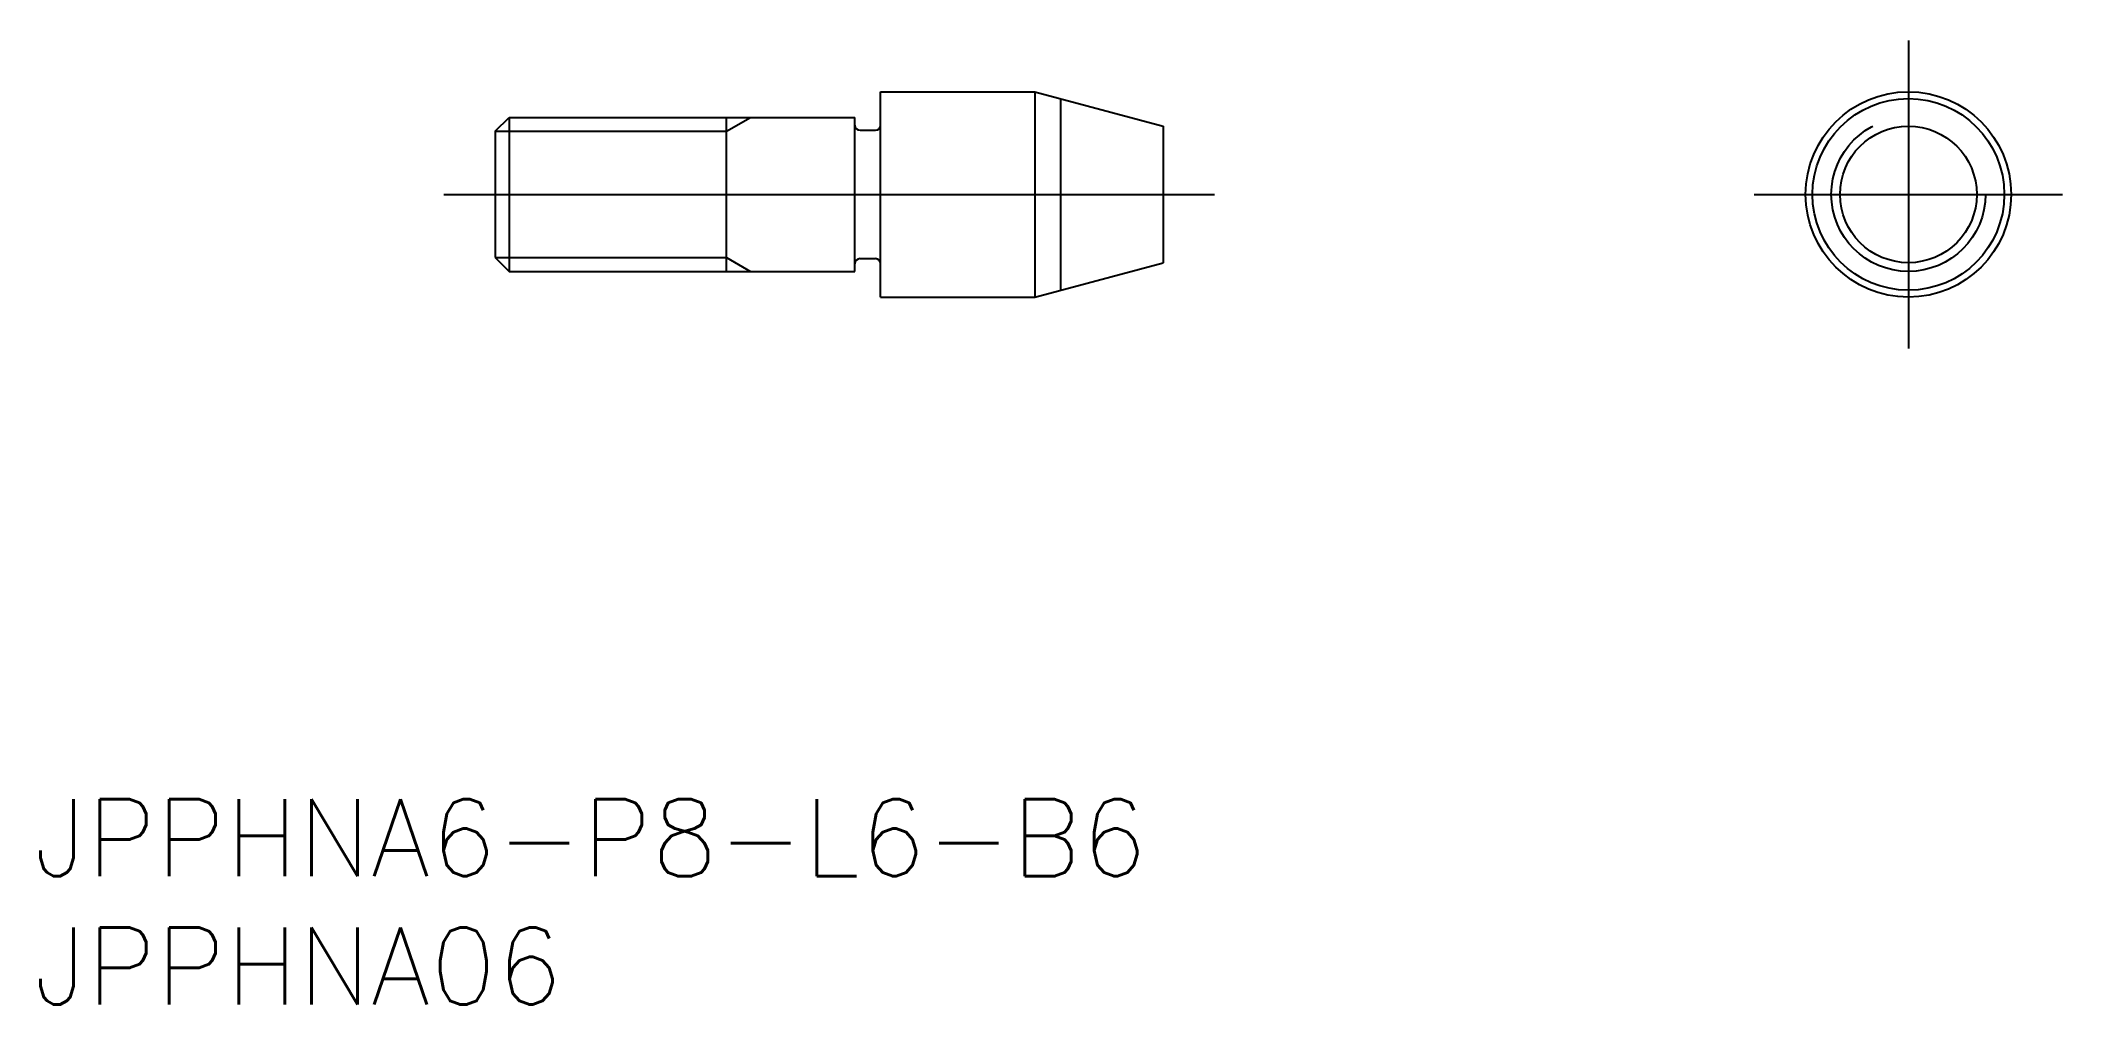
# Model space of a CAD drawing. Extents: x -72.7 to 6, y -31.6 to 6.
import ezdxf

# ---------------------------------------------------------------- set-up
doc = ezdxf.new("R2010")
doc.units = 0
doc.linetypes.add('CENTER', pattern=[50.8, 31.75, -6.35, 6.35, -6.35])
doc.linetypes.add('DASHED', pattern=[19.05, 12.7, -6.35])
doc.layers.get('0').update_dxf_attribs({"linetype": 'CONTINUOUS'})
doc.layers.add('CENTER', color=1, linetype='CENTER')
doc.styles.get("Standard").update_dxf_attribs({"font": 'txt.shx', "height": 3, "bigfont": 'bigfont.shx'})

msp = doc.modelspace()

# ---------------------------------------------------------------- linework, layer by layer
at = {"color": 7, "linetype": 'CONTINUOUS'}
for p, q in [((-40, -4), (-40, 4)), ((-40, 4), (-34, 4)), ((-34, 4), (-34, -4)), ((-33, 3.732), (-33, -3.732)), ((-55, 2.458), (-54.459, 3)), ((-55, 2.458), (-55, -2.458)), ((-54.459, 3), (-54.459, -3)), ((-54.459, 3), (-41, 3)), ((-46, -3), (-46, 3)), ((-41, -3), (-41, 3)), ((-40.8, 2.5), (-40.2, 2.5)), ((-29, 2.66), (-29, -2.66)), ((-55, -2.458), (-54.459, -3)), ((-54.459, -3), (-41, -3)), ((-40.8, -2.5), (-40.2, -2.5)), ((-40, -4), (-34, -4))]:
    msp.add_line(p, q, dxfattribs=at)
for p, q in [((-34, 4), (-29, 2.66)), ((-34, -4), (-29, -2.66))]:
    msp.add_line(p, q)
at = {"color": 3, "linetype": 'CONTINUOUS'}
for p, q in [((-55, 2.458), (-46, 2.458)), ((-46, 2.458), (-45.062, 3)), ((-55, -2.458), (-46, -2.458)), ((-46, -2.458), (-45.062, -3))]:
    msp.add_line(p, q, dxfattribs=at)
at = {"color": 7, "linetype": 'CONTINUOUS'}
for radius in [4, 3.732, 2.66]:
    msp.add_circle((0, 0), radius, dxfattribs=at)
at = {"color": 3, "linetype": 'DASHED'}
msp.add_circle((0, 0), 3, dxfattribs=at)
at = {"color": 7, "linetype": 'CONTINUOUS'}
for centre, start, end in [((-40.8, 2.7), 180, 270), ((-40.2, 2.7), 270, 0), ((-40.8, -2.7), 90, 180), ((-40.2, -2.7), 0, 90)]:
    msp.add_arc(centre, 0.2, start, end, dxfattribs=at)
at = {"layer": 'CENTER', "color": 1, "linetype": 'CENTER'}
for p, q in [((0, 6), (0, -6)), ((-57, 0), (-27, 0)), ((-6, 0), (6, 0))]:
    msp.add_line(p, q, dxfattribs=at)

# ---------------------------------------------------------------- texts
at = {"color": 7, "linetype": 'CONTINUOUS'}
for s, p in [('JPPHNA6-P8-L6-B6', (-72.954, -26.56)), ('JPPHNA06', (-72.954, -31.56))]:
    msp.add_text(s, height=3, dxfattribs=at).set_placement(p)

doc.saveas('drawing.dxf')
